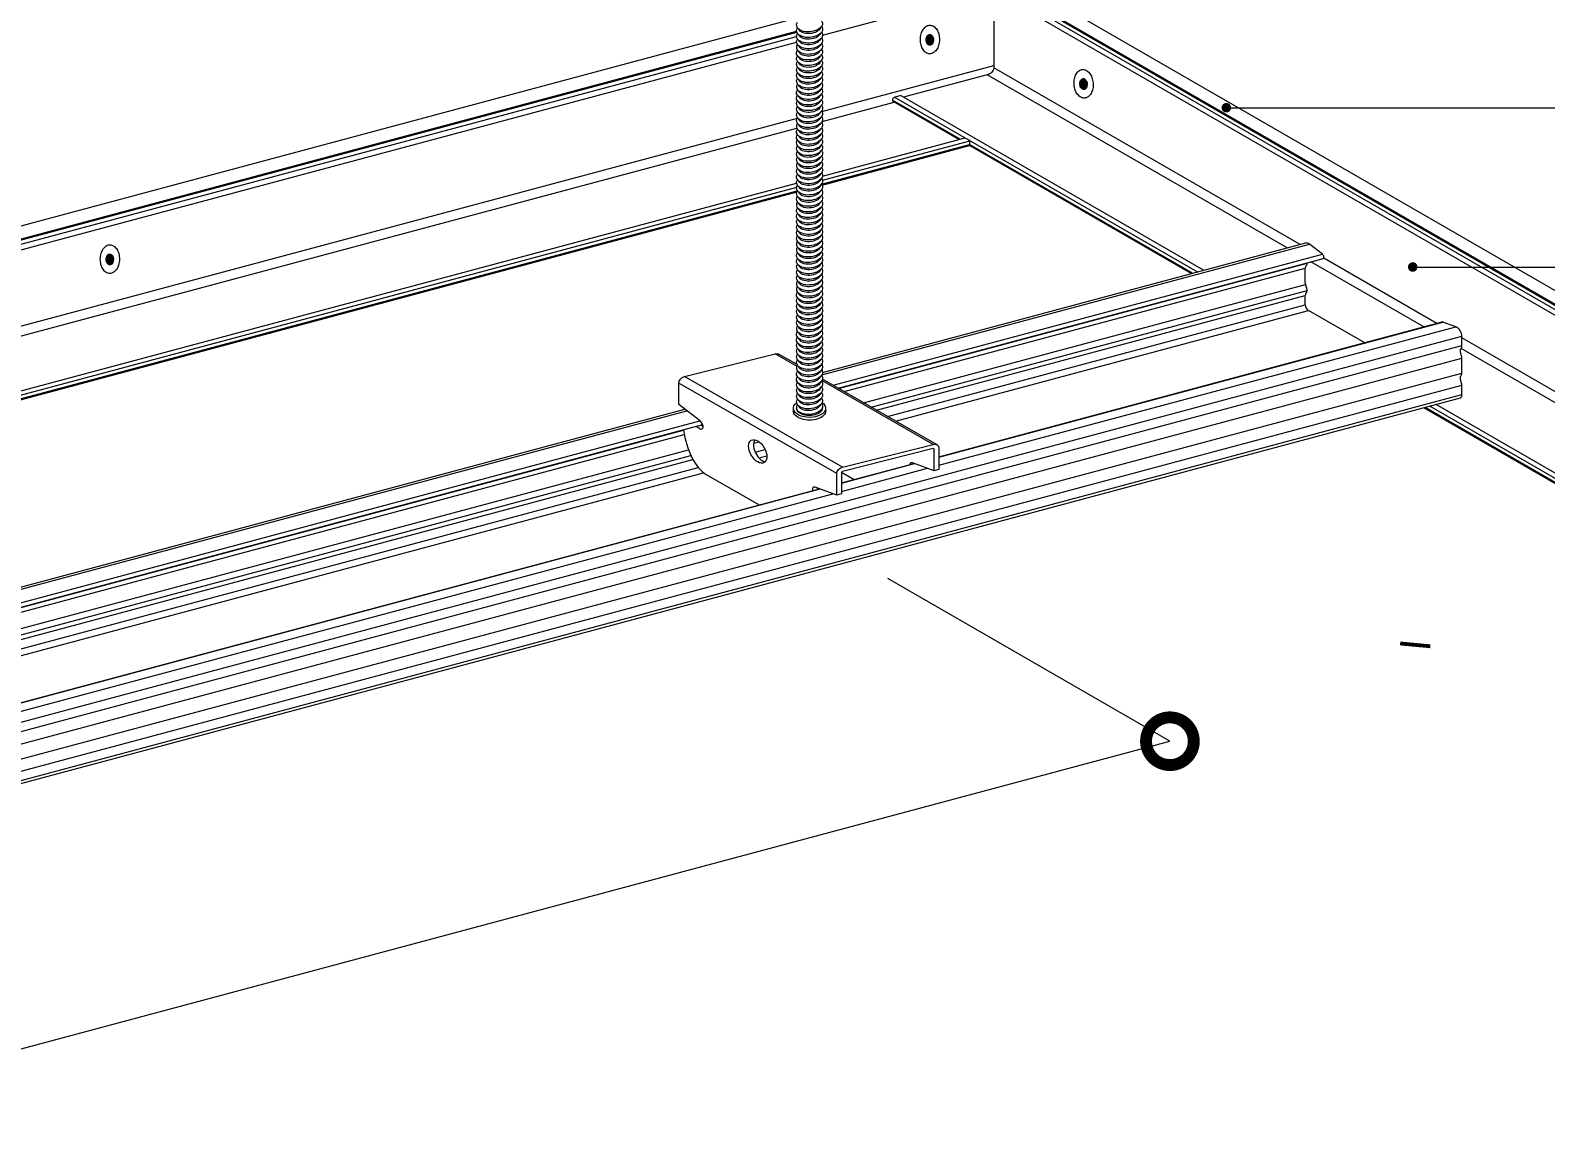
# Model space of a CAD drawing. Header units: millimetres. Extents: x 3383 to 4292, y 1469 to 1637.
# Drawn here: x 3481.5717 to 3481.7305, y 1569.2118 to 1569.326 of the extents above; entities that cross this region are included whole.
import ezdxf

# ---------------------------------------------------------------- set-up
doc = ezdxf.new("R2010")
doc.units = ezdxf.units.MM
doc.header["$LTSCALE"] = 0.0035
doc.layers.get('0').update_dxf_attribs({"lineweight": 5})
doc.layers.get('DEFPOINTS').update_dxf_attribs({"lineweight": 5})
doc.layers.add('AT_texto', color=7, linetype='Continuous', lineweight=5)
doc.styles.get("Standard").update_dxf_attribs({"font": 'LUCON.TTF'})
doc.styles.add('STYLE2', font='ARIAL.TTF')
doc.dimstyles.get("Standard").update_dxf_attribs({"dimtxt": 0.18, "dimasz": 0.18, "dimexe": 0.18, "dimexo": 0.0625, "dimgap": 0.09, "dimtad": 0, "dimtih": 1, "dimtoh": 1, "dimzin": 0, "dimdsep": 46, "dimtxsty": 'Standard', "dimcen": 0.09, "dimadec": 0, "dimazin": 0, "dimtfac": 1, "dimtofl": 0, "dimtmove": 0, "dimatfit": 3, "dimfxl": 0, "dimtolj": 1, "dimtzin": 0, "dimarcsym": 0})

# ---------------------------------------------------------------- blocks, each defined once
blk = doc.blocks.new('PP')
at = {"const_width": 0.5, "flags": 128}
blk.add_lwpolyline([(-0.25, -0.25, 1), (0.25, -0.25, 1)], format="xyb", close=True, dxfattribs=at)
blk = doc.blocks.new('_DOTSMALL')
at = {"color": 0, "linetype": 'ByBlock', "const_width": 0.5}
blk.add_lwpolyline([(-0.0625, 0, 1), (0.0625, 0, 1)], format="xyb", close=True, dxfattribs=at)
blk = doc.blocks.new('*D63')
at = {"color": 1, "lineweight": -2}
blk.add_line((1746.83, 431.67), (1939.24, 483.23), dxfattribs=at)
at = {"layer": 'DEFPOINTS', "color": 0}
for p in [(1898.1, 524.38, 7.39), (1939.24, 483.23), (1705.68, 472.82, 14.78)]:
    blk.add_point(p, dxfattribs=at)
at = {"color": 1, "lineweight": -2, "xscale": 10, "yscale": 10, "zscale": 10}
for p, rotation in [((1939.24, 483.23), 15.00000000000122), ((1746.83, 431.67), 195.0000000000012)]:
    blk.add_blockref('_DOTSMALL', p, dxfattribs=dict(at, rotation=rotation))
at = {"color": 1, "insert": (1808.73, 455.27), "char_height": 4.5, "attachment_point": 5, "rotation": 15, "style": 'STYLE2'}
blk.add_mtext('\\A1;A', dxfattribs=at)
blk = doc.blocks.new('PÑ')
dim = blk.add_linear_dim(base=(1939.24, 483.23, 11.87), p1=(1705.68, 472.82, 26.65), p2=(1898.1, 524.38, 19.26), angle=15, text='A', dimstyle='Standard', override={"dimtxt": 4.5, "dimasz": 10, "dimexo": 2, "dimgap": 3, "dimtad": 1, "dimtih": 0, "dimtoh": 0, "dimdec": 0, "dimtxsty": 'STYLE2', "dimblk1": 'DOTSMALL', "dimblk2": 'DOTSMALL', "dimsah": 1, "dimse1": 1, "dimse2": 1, "dimclrd": 1, "dimclre": 1, "dimclrt": 1, "dimtmove": 2})
dim.commit()
dim.dimension.update_dxf_attribs({"geometry": '*D63', "text_midpoint": (1808.73, 455.27, 11.87), "dimtype": 161})
blk = doc.blocks.new('A$C58E46017')
h = blk.add_hatch()
h.set_pattern_fill('ANSI31', color=1, scale=0.2, angle=79.308, style=0)
h.set_pattern_definition([(124.3080304, (-560.07756, -1838.28056), (-0.0206504826, -0.01409104566), [])])
h.paths.add_polyline_path([(380.31, 300.5, 0.107118), (380.18, 300.63, 0.258156), (379.99, 300.68, 0.149443), (379.77, 300.51, 0.079812), (379.69, 300.33, 0.067459), (379.66, 300.11, 0.067459), (379.68, 299.88, 0.079812), (379.76, 299.7, 0.107118), (379.89, 299.57, 0.139889), (380.03, 299.53, 0.139889), (380.17, 299.57, 0.107118), (380.3, 299.69, 0.079812), (380.39, 299.87, 0.135535), (380.39, 300.32, 0.079812)])
h = blk.add_hatch()
h.set_pattern_fill('ANSI31', color=1, scale=0.2, angle=84.4974, style=0)
h.set_pattern_definition([(129.4973553, (-346.706583, -1919.18338), (-0.0192913486, -0.01590106505), [])])
h.paths.add_polyline_path([(396.53, 295.49, 0.067459), (396.48, 295.72, 0.079812), (396.38, 295.89, 0.107118), (396.24, 296.01, 0.139889), (396.1, 296.04, 0.162676), (395.98, 295.99, 0.107118), (395.84, 295.85, 0.079812), (395.78, 295.66, 0.067459), (395.77, 295.43, 0.067459), (395.81, 295.21, 0.079812), (395.91, 295.04, 0.107118), (396.05, 294.92, 0.139889), (396.19, 294.89, 0.139889), (396.32, 294.94, 0.107118), (396.45, 295.08, 0.079812), (396.51, 295.26, 0.067459)])
h = blk.add_hatch()
h.set_pattern_fill('ANSI31', color=1, scale=0.2, angle=79.308, style=0)
h.set_pattern_definition([(124.3080304, (-645.996384, -1861.30244), (-0.0206504826, -0.01409104566), [])])
h.paths.add_polyline_path([(294.39, 277.48, 0.107118), (294.26, 277.61, 0.258156), (294.07, 277.66, 0.149443), (293.85, 277.49, 0.079812), (293.77, 277.31, 0.067459), (293.74, 277.08, 0.067459), (293.77, 276.86, 0.079812), (293.84, 276.68, 0.107118), (293.98, 276.55, 0.139889), (294.11, 276.51, 0.139889), (294.25, 276.54, 0.107118), (294.38, 276.67, 0.079812), (294.47, 276.85, 0.135535), (294.47, 277.3, 0.079812)])
for p, q in [((176.37, 251.56), (366.11, 302.4)), ((176.38, 250.19), (366.09, 301.02))]:
    blk.add_line(p, q)
at = {"color": 1, "extrusion": (-0.707107, -0.40558, 0.579228)}
for p, q in [((421.17, 277.63, 5.49), (419.82, 278.68, 4.57)), ((419.38, 274.6, 1.17), (419.38, 276.17, 2.27)), ((419.38, 272.34, -0.42), (419.38, 273.3, 0.26)), ((425.61, 268.35, 4.4), (419.73, 271.72, -0.42)), ((435.15, 270.02, 17.22), (433.81, 270.52, 15.93)), ((435.8, 268.05, 16.63), (435.8, 269.03, 17.31)), ((435.8, 265.18, 14.62), (435.8, 266.75, 15.72)), ((435.8, 262.92, 13.03), (435.8, 263.89, 13.71)), ((356, 260.12, 7.19), (353.74, 261.88, 5.67)), ((355.64, 259.58, 6.37), (355.88, 259.39, 6.53)), ((356.13, 259.71, 6.19), (356.29, 259.58, 6.3)), ((380.49, 254.93, 23.2), (378.23, 255.76, 21.03)), ((370.29, 252.39, 19.22), (368.03, 253.22, 17.05))]:
    blk.add_line(p, q, dxfattribs=at)
at = {"color": 1, "extrusion": (-0.399603, 0.525791, -0.750907)}
for p, q in [((354.34, 264.81, 7.4), (363.84, 267.18, 4.01)), ((353.74, 261.88, 5.67), (353.74, 264.12, 7.24)), ((365.75, 261.2, 29.79), (365.75, 261.5, 30)), ((369.13, 261.2, 29.79), (369.13, 261.5, 30)), ((370.89, 255.32, 20.95), (380.38, 257.69, 17.56)), ((380.38, 257.25, 17.25), (370.89, 254.87, 20.64)), ((380.98, 257.3, 24.6), (380.98, 255.05, 23.03)), ((380.49, 254.93, 23.2), (380.49, 257.18, 24.78)), ((370.29, 252.39, 19.22), (370.29, 254.63, 20.79)), ((370.78, 254.76, 20.62), (370.78, 252.51, 19.04)), ((380.98, 255.05, 23.03), (380.49, 254.93, 23.2)), ((370.78, 252.51, 19.04), (370.29, 252.39, 19.22))]:
    blk.add_line(p, q, dxfattribs=at)
at = {"color": 1, "extrusion": (1.38778e-15, 0.819152, -0.573576)}
for p, q in [((366.13, 265.87, 29.24), (363.84, 267.18, 31.12)), ((366.13, 266.06, 36.95), (364.26, 267.13, 38.49)), ((370.29, 254.63, 20.79), (353.74, 264.12, 34.35)), ((370.89, 255.32, 20.95), (354.34, 264.81, 34.51)), ((380.38, 257.69, 17.56), (368.72, 264.38, 27.12)), ((380.81, 257.64, 24.93), (368.79, 264.53, 34.78))]:
    blk.add_line(p, q, dxfattribs=at)
at = {"color": 1}
blk.add_line((405.2, 226.58, 19.26), (375.64, 243.65, 19.26), dxfattribs=at)
for points in [[(583, 194.47), (386.57, 307.88)], [(583, 193.07), (386.94, 306.26)], [(411.15, 292.99), (575.32, 292.99)], [(430.63, 276.29), (575.32, 276.29)]]:
    blk.add_lwpolyline(points)
for points, elevation in [([(368.8, 300.6), (386.5, 305.34)], 6.08), ([(583, 192.49), (386.5, 305.94)], 5.47), ([(583, 191.89), (386.5, 305.34)], 5.89), ([(583, 192.92), (386.75, 306.23)], 5.41), ([(583, 193.01), (386.92, 306.21)], 5.52), ([(176.35, 250.07), (366.11, 300.91)], 6.38), ([(176.39, 249.64), (366.08, 300.47)], 6.49), ([(176.39, 249.04), (366.08, 299.87)], 6.08), ([(368.74, 292.6), (386.75, 297.42)], 0.21), ([(418.83, 278.66), (386.75, 297.18)], 11.75), ([(417.47, 278.29), (386.05, 296.44)], 11.87), ([(383.22, 289.68), (376.12, 293.78)], 8.07), ([(408.07, 275.77), (376.37, 294.07)], 8.01), ([(408.73, 275.95), (377.03, 294.25)], 8.26), ([(368.75, 291.56), (376.3, 293.58)], 0.16), ([(383.1, 289.65), (376.21, 293.64)], 8.22), ([(176.33, 241.04), (366.18, 291.91)], 0.21), ([(176.34, 240.01), (366.12, 290.86)], 0.16), ([(368.71, 284.98), (384.19, 289.12)], 6.56), ([(368.76, 284.88), (384.21, 289.02)], 6.4), ([(368.79, 285.39), (384.25, 289.53)], 6.56), ([(368.8, 285.82), (383.74, 289.82)], 6.14), ([(407.56, 275.63), (384.19, 289.12)], 8.07), ([(407.44, 275.6), (384.21, 289.02)], 8.22), ([(176.3, 233.42), (366.16, 284.29)], 6.56), ([(176.38, 234.26), (366.09, 285.09)], 6.14), ([(176.38, 233.83), (366.1, 284.67)], 6.56), ([(176.35, 233.32), (366.14, 284.18)], 6.4), ([(368.74, 264.99), (419.82, 278.68)], 4.57), ([(368.8, 265.25), (419.44, 278.82)], 4.11), ([(369.9, 263.9), (421.17, 277.63)], 5.49), ([(370.45, 263.58), (421.28, 277.19)], 5.3), ([(370.49, 263.56), (419.57, 276.71)], 2.88), ([(431.81, 270.01), (419.98, 276.85)], 11.87), ([(433.17, 270.38), (421.31, 277.22)], 11.75), ([(371.06, 263.23), (419.38, 276.17)], 2.27), ([(373.11, 262.05), (419.39, 274.46)], 1.09), ([(373.89, 261.6), (419.57, 273.84)], 0.87), ([(374.47, 261.27), (419.38, 273.3)], 0.26), ([(375.62, 260.61), (419.38, 272.34)], -0.42), ([(376.46, 260.13), (419.73, 271.72)], -0.42), ([(380.98, 256.39), (433.73, 270.53)], 15.83), ([(380.98, 256.37), (433.81, 270.52)], 15.93), ([(380.98, 255.51), (435.15, 270.02)], 17.22), ([(158.33, 194.68), (435.8, 269.03)], 17.31), ([(510.25, 225.88), (435.8, 268.86)], 11.75), ([(158.33, 193.7), (435.8, 268.05)], 16.63), ([(158.33, 192.41), (435.8, 266.75)], 15.72), ([(510.25, 224.73), (435.72, 267.76)], 11.87), ([(158.33, 190.83), (435.8, 265.18)], 14.62), ([(158.33, 189.54), (435.8, 263.89)], 13.71), ([(158.17, 188.21), (435.64, 262.56)], 12.59), ([(158.33, 188.57), (435.8, 262.92)], 13.03), ([(176.32, 213.44), (354.6, 261.21)], 4.57), ([(176.39, 213.69), (354.38, 261.38)], 4.11), ([(510.61, 216.04), (431.81, 261.53)], 8.22), ([(510.65, 216.11), (431.93, 261.56)], 8.07), ([(510.6, 216.58), (432.44, 261.7)], 8.01), ([(510.59, 217.14), (433.1, 261.88)], 8.26), ([(177.48, 212.34), (355.95, 260.16)], 5.49), ([(178.04, 212.02), (356.25, 259.77)], 5.3), ([(178.07, 212), (354.24, 259.2)], 2.88), ([(178.65, 211.67), (354.31, 258.74)], 2.27), ([(361.57, 257.82), (362.16, 257.97)], 0.26), ([(180.7, 210.5), (354.75, 257.13)], 1.09), ([(181.48, 210.05), (355, 256.54)], 0.87), ([(182.06, 209.72), (355.22, 256.11)], 0.26), ([(361.73, 256.89), (362.79, 257.17)], -0.42), ([(362.13, 256.29), (362.97, 256.51)], -0.42), ([(370.78, 253.66), (378.39, 255.7)], 15.83), ([(370.78, 253.63), (378.44, 255.68)], 15.93), ([(183.21, 209.05), (355.76, 255.29)], -0.42), ([(184.05, 208.57), (356.32, 254.73)], -0.42), ([(370.78, 252.77), (379.79, 255.19)], 17.22), ([(370.78, 252.77), (379.79, 255.19)], 17.22), ([(370.78, 252.77), (379.79, 255.19)], 17.22), ([(188.57, 204.84), (368.5, 253.05)], 15.83), ([(188.57, 204.81), (368.54, 253.03)], 15.93), ([(188.57, 203.95), (369.89, 252.53)], 17.22)]:
    blk.add_lwpolyline(points, dxfattribs=dict(at, elevation=elevation))
at = {"color": 1, "extrusion": (-0.422618, 0.519837, 0.742404), "elevation": -0.24}
for points in [[(-492.62, 9.42), (-487.56, 17.8, -0.441731), (-486.54, 17.98), (-478.28, 12.99)], [(-478.17, 12.6), (-478.17, 12.6), (-477.55, 12.23, 0.688372), (-477.14, 12.55, 0.688372)]]:
    blk.add_lwpolyline(points, format="xyb", dxfattribs=at)
at = {"color": 1}
for points in [[(379.05, 300.15, -0.067459), (379.14, 300.74, -0.079812), (379.36, 301.2, -0.107118), (379.73, 301.56, -0.162676), (380.07, 301.63, -0.139889), (380.43, 301.53, -0.107118), (380.77, 301.18, -0.079812), (380.98, 300.72, -0.067459), (381.05, 300.12, -0.067459), (380.96, 299.52, -0.079812), (380.74, 299.06, -0.107118), (380.39, 298.73, -0.139889), (380.03, 298.63, -0.139889), (379.67, 298.74, -0.107118), (379.33, 299.08, -0.079812), (379.12, 299.55, -0.067459)], [(379.66, 300.11, -0.067459), (379.69, 300.33, -0.079812), (379.77, 300.51, -0.107118), (379.92, 300.64, -0.162676), (380.05, 300.67, -0.139889), (380.18, 300.63, -0.107118), (380.31, 300.5, -0.079812), (380.39, 300.32, -0.067459), (380.42, 300.1, -0.067459), (380.39, 299.87, -0.079812), (380.3, 299.69, -0.107118), (380.17, 299.57, -0.139889), (380.03, 299.53, -0.139889), (379.89, 299.57, -0.107118), (379.76, 299.7, -0.079812), (379.68, 299.88, -0.067459)], [(395.16, 295.42, -0.067459), (395.19, 296.02, -0.079812), (395.37, 296.5, -0.107118), (395.71, 296.89, -0.162676), (396.04, 296.99, -0.139889), (396.4, 296.92, -0.107118), (396.78, 296.61, -0.079812), (397.02, 296.16, -0.067459), (397.15, 295.58, -0.067459), (397.12, 294.97, -0.079812), (396.94, 294.49, -0.107118), (396.62, 294.13, -0.139889), (396.27, 294, -0.139889), (395.9, 294.08, -0.107118), (395.53, 294.38, -0.079812), (395.28, 294.83, -0.067459)], [(395.77, 295.43, -0.067459), (395.78, 295.66, -0.079812), (395.84, 295.85, -0.107118), (395.98, 295.99, -0.162676), (396.1, 296.04, -0.139889), (396.24, 296.01, -0.107118), (396.38, 295.89, -0.079812), (396.48, 295.72, -0.067459), (396.53, 295.49, -0.067459), (396.51, 295.26, -0.079812), (396.45, 295.08, -0.107118), (396.32, 294.94, -0.139889), (396.19, 294.89, -0.139889), (396.05, 294.92, -0.107118), (395.91, 295.04, -0.079812), (395.81, 295.21, -0.067459)], [(293.13, 277.12, -0.067459), (293.22, 277.72, -0.079812), (293.44, 278.18, -0.107118), (293.81, 278.54, -0.162676), (294.15, 278.61, -0.139889), (294.51, 278.5, -0.107118), (294.85, 278.16, -0.079812), (295.06, 277.7, -0.067459), (295.13, 277.1, -0.067459), (295.04, 276.5, -0.079812), (294.82, 276.04, -0.107118), (294.47, 275.71, -0.139889), (294.11, 275.61, -0.139889), (293.75, 275.72, -0.107118), (293.41, 276.06, -0.079812), (293.2, 276.53, -0.067459)], [(293.74, 277.08, -0.067459), (293.77, 277.31, -0.079812), (293.85, 277.49, -0.107118), (294, 277.62, -0.162676), (294.13, 277.65, -0.139889), (294.26, 277.61, -0.107118), (294.39, 277.48, -0.079812), (294.47, 277.3, -0.067459), (294.5, 277.07, -0.067459), (294.47, 276.85, -0.079812), (294.38, 276.67, -0.107118), (294.25, 276.54, -0.139889), (294.11, 276.51, -0.139889), (293.98, 276.55, -0.107118), (293.84, 276.68, -0.079812), (293.77, 276.86, -0.067459)]]:
    blk.add_lwpolyline(points, format="xyb", close=True, dxfattribs=at)
at = {"color": 1, "extrusion": (-0.707107, -0.40558, 0.579228), "flags": 128}
for points, elevation in [([(-43.37, 255.81), (-37.84, 261.39)], -353.06), ([(-36.53, 268.92), (-35.2, 270.26)], -359)]:
    blk.add_lwpolyline(points, dxfattribs=dict(at, elevation=elevation))
at = {"const_width": 0.4, "flags": 128}
blk.add_lwpolyline([(432.49, 236.53), (429.32, 236.83)], dxfattribs=at)
at = {"color": 1, "extrusion": (-0.707107, -0.40558, 0.579228)}
blk.add_circle((-42.78, 265.99, -353.06), 1.35, dxfattribs=at)
at = {"color": 1, "extrusion": (-0.071394, 0.816035, -0.573576)}
for centre, radius, start, end in [((-392.34, 179.39, 202.23), 1.36, 160.7469, 24.9987), ((-392.29, 179.05, 201.75), 1.36, 160.7469, 24.9987), ((-392.24, 178.71, 201.27), 1.36, 160.7469, 24.9987), ((-392.19, 178.38, 200.79), 1.36, 160.7469, 24.9987), ((-392.32, 179.05, 202.11), 1.16, 194.5751, 351.1704), ((-392.26, 178.71, 201.63), 1.16, 194.5751, 351.1704), ((-392.21, 178.38, 201.15), 1.16, 194.5751, 351.1704), ((-392.14, 178.04, 200.31), 1.36, 160.7469, 24.9987), ((-392.08, 177.7, 199.83), 1.36, 160.7469, 24.9987), ((-392.03, 177.37, 199.35), 1.36, 160.7469, 24.9987), ((-392.16, 178.04, 200.67), 1.16, 194.5751, 351.1704), ((-392.11, 177.7, 200.19), 1.16, 194.5751, 351.1704), ((-391.98, 177.03, 198.87), 1.36, 160.7469, 24.9987), ((-391.93, 176.69, 198.38), 1.36, 160.7469, 24.9987), ((-392.06, 177.36, 199.71), 1.16, 194.5751, 351.1704), ((-392.01, 177.03, 199.22), 1.16, 194.5751, 351.1704), ((-391.96, 176.69, 198.74), 1.16, 194.5751, 351.1704), ((-391.88, 176.35, 197.9), 1.36, 160.7469, 24.9987), ((-391.83, 176.02, 197.42), 1.36, 160.7469, 24.9987), ((-391.78, 175.68, 196.94), 1.36, 160.7469, 24.9987), ((-391.9, 176.35, 198.26), 1.16, 194.5751, 351.1704), ((-391.85, 176.02, 197.78), 1.16, 194.5751, 351.1704), ((-391.8, 175.68, 197.3), 1.16, 194.5751, 351.1704), ((-391.72, 175.34, 196.46), 1.36, 160.7469, 24.9987), ((-391.67, 175.01, 195.98), 1.36, 160.7469, 24.9987), ((-391.62, 174.67, 195.5), 1.36, 160.7469, 24.9987), ((-391.75, 175.34, 196.82), 1.16, 194.5751, 351.1704), ((-391.7, 175.01, 196.34), 1.16, 194.5751, 351.1704), ((-391.57, 174.33, 195.01), 1.36, 160.7469, 24.9987), ((-391.52, 174, 194.53), 1.36, 160.7469, 24.9987), ((-391.65, 174.67, 195.86), 1.16, 194.5751, 351.1704), ((-391.6, 174.33, 195.37), 1.16, 194.5751, 351.1704), ((-391.54, 173.99, 194.89), 1.16, 194.5751, 351.1704), ((-391.47, 173.66, 194.05), 1.36, 160.7469, 24.9987), ((-391.42, 173.32, 193.57), 1.36, 160.7469, 24.9987), ((-391.36, 172.98, 193.09), 1.36, 160.7469, 24.9987), ((-391.49, 173.66, 194.41), 1.16, 194.5751, 351.1704), ((-391.44, 173.32, 193.93), 1.16, 194.5751, 351.1704), ((-391.39, 172.98, 193.45), 1.16, 194.5751, 351.1704), ((-391.31, 172.65, 192.61), 1.36, 160.7469, 24.9987), ((-391.26, 172.31, 192.13), 1.36, 160.7469, 24.9987), ((-391.21, 171.97, 191.65), 1.36, 160.7469, 24.9987), ((-391.34, 172.65, 192.97), 1.16, 194.5751, 351.1704), ((-391.29, 172.31, 192.49), 1.16, 194.5751, 351.1704), ((-391.16, 171.64, 191.16), 1.36, 160.7469, 24.9987), ((-391.11, 171.3, 190.68), 1.36, 160.7469, 24.9987), ((-391.24, 171.97, 192), 1.16, 194.5751, 351.1704), ((-391.18, 171.64, 191.52), 1.16, 194.5751, 351.1704), ((-391.13, 171.3, 191.04), 1.16, 194.5751, 351.1704), ((-391.06, 170.96, 190.2), 1.36, 160.7469, 24.9987), ((-391, 170.62, 189.72), 1.36, 160.7469, 24.9987), ((-390.95, 170.29, 189.24), 1.36, 160.7469, 24.9987), ((-391.08, 170.96, 190.56), 1.16, 194.5751, 351.1704), ((-391.03, 170.62, 190.08), 1.16, 194.5751, 351.1704), ((-390.98, 170.29, 189.6), 1.16, 194.5751, 351.1704), ((-390.9, 169.95, 188.76), 1.36, 160.7469, 24.9987), ((-390.85, 169.61, 188.28), 1.36, 160.7469, 24.9987), ((-390.8, 169.28, 187.8), 1.36, 160.7469, 24.9987), ((-390.93, 169.95, 189.12), 1.16, 194.5751, 351.1704), ((-390.88, 169.61, 188.64), 1.16, 194.5751, 351.1704), ((-390.82, 169.28, 188.15), 1.16, 194.5751, 351.1704), ((-390.75, 168.94, 187.31), 1.36, 160.7469, 24.9987), ((-390.7, 168.6, 186.83), 1.36, 160.7469, 24.9987), ((-390.64, 168.27, 186.35), 1.36, 160.7469, 24.9987), ((-390.77, 168.94, 187.67), 1.16, 194.5751, 351.1704), ((-390.72, 168.6, 187.19), 1.16, 194.5751, 351.1704), ((-390.59, 167.93, 185.87), 1.36, 160.7469, 24.9987), ((-390.54, 167.59, 185.39), 1.36, 160.7469, 24.9987), ((-390.67, 168.27, 186.71), 1.16, 194.5751, 351.1704), ((-390.62, 167.93, 186.23), 1.16, 194.5751, 351.1704), ((-390.57, 167.59, 185.75), 1.16, 194.5751, 351.1704), ((-390.49, 167.25, 184.91), 1.36, 160.7469, 24.9987), ((-390.44, 166.92, 184.43), 1.36, 160.7469, 24.9987), ((-390.39, 166.58, 183.94), 1.36, 160.7469, 24.9987), ((-390.52, 167.25, 185.27), 1.16, 194.5751, 351.1704), ((-390.47, 166.92, 184.79), 1.16, 194.5751, 351.1704), ((-390.41, 166.58, 184.3), 1.16, 194.5751, 351.1704), ((-390.34, 166.24, 183.46), 1.36, 160.7469, 24.9987), ((-390.29, 165.91, 182.98), 1.36, 160.7469, 24.9987), ((-390.23, 165.57, 182.5), 1.36, 160.7469, 24.9987), ((-390.36, 166.24, 183.82), 1.16, 194.5751, 351.1704), ((-390.31, 165.91, 183.34), 1.16, 194.5751, 351.1704), ((-390.18, 165.23, 182.02), 1.36, 160.7469, 24.9987), ((-390.13, 164.9, 181.54), 1.36, 160.7469, 24.9987), ((-390.26, 165.57, 182.86), 1.16, 194.5751, 351.1704), ((-390.21, 165.23, 182.38), 1.16, 194.5751, 351.1704), ((-390.16, 164.9, 181.9), 1.16, 194.5751, 351.1704), ((-390.08, 164.56, 181.06), 1.36, 160.7469, 24.9987), ((-390.03, 164.22, 180.58), 1.36, 160.7469, 24.9987), ((-389.98, 163.88, 180.09), 1.36, 160.7469, 24.9987), ((-390.11, 164.56, 181.42), 1.16, 194.5751, 351.1704), ((-390.05, 164.22, 180.93), 1.16, 194.5751, 351.1704), ((-390, 163.88, 180.45), 1.16, 194.5751, 351.1704), ((-389.93, 163.55, 179.61), 1.36, 160.7469, 24.9987), ((-389.87, 163.21, 179.13), 1.36, 160.7469, 24.9987), ((-389.82, 162.87, 178.65), 1.36, 160.7469, 24.9987), ((-389.95, 163.55, 179.97), 1.16, 194.5751, 351.1704), ((-389.9, 163.21, 179.49), 1.16, 194.5751, 351.1704), ((-389.77, 162.54, 178.17), 1.36, 160.7469, 24.9987), ((-389.72, 162.2, 177.69), 1.36, 160.7469, 24.9987), ((-389.85, 162.87, 179.01), 1.16, 194.5751, 351.1704), ((-389.8, 162.54, 178.53), 1.16, 194.5751, 351.1704), ((-389.75, 162.2, 178.05), 1.16, 194.5751, 351.1704), ((-389.67, 161.86, 177.21), 1.36, 160.7469, 24.9987), ((-389.62, 161.53, 176.73), 1.36, 160.7469, 24.9987), ((-389.57, 161.19, 176.24), 1.36, 160.7469, 24.9987), ((-389.69, 161.86, 177.57), 1.16, 194.5751, 351.1704), ((-389.64, 161.53, 177.08), 1.16, 194.5751, 351.1704), ((-389.59, 161.19, 176.6), 1.16, 194.5751, 351.1704), ((-389.51, 160.85, 175.76), 1.36, 160.7469, 24.9987), ((-389.46, 160.51, 175.28), 1.36, 160.7469, 24.9987), ((-389.41, 160.18, 174.8), 1.36, 160.7469, 24.9987), ((-389.54, 160.85, 176.12), 1.16, 194.5751, 351.1704), ((-389.49, 160.51, 175.64), 1.16, 194.5751, 351.1704), ((-389.36, 159.84, 174.32), 1.36, 160.7469, 24.9987), ((-389.31, 159.5, 173.84), 1.36, 160.7469, 24.9987), ((-389.44, 160.18, 175.16), 1.16, 194.5751, 351.1704), ((-389.39, 159.84, 174.68), 1.16, 194.5751, 351.1704), ((-389.33, 159.5, 174.2), 1.16, 194.5751, 351.1704), ((-389.26, 159.17, 173.36), 1.36, 160.7469, 24.9987), ((-389.21, 158.83, 172.88), 1.36, 160.7469, 24.9987), ((-389.15, 158.49, 172.39), 1.36, 160.7469, 24.9987), ((-389.28, 159.17, 173.72), 1.16, 194.5751, 351.1704), ((-389.23, 158.83, 173.23), 1.16, 194.5751, 351.1704), ((-389.18, 158.49, 172.75), 1.16, 194.5751, 351.1704), ((-389.1, 158.16, 171.91), 1.36, 160.7469, 24.9987), ((-389.05, 157.82, 171.43), 1.36, 160.7469, 24.9987), ((-389, 157.48, 170.95), 1.36, 160.7469, 24.9987), ((-389.13, 158.16, 172.27), 1.16, 194.5751, 351.1704), ((-389.08, 157.82, 171.79), 1.16, 194.5751, 351.1704), ((-389.03, 157.48, 171.31), 1.16, 194.5751, 351.1704), ((-388.95, 157.14, 170.47), 1.36, 160.7469, 24.9987), ((-388.9, 156.47, 170.22), 1.36, 160.7469, 24.9987), ((-388.85, 155.79, 169.98), 1.36, 160.7469, 24.9987), ((-388.97, 157.14, 170.83), 1.16, 194.5751, 351.1704), ((-388.92, 156.81, 170.35), 1.16, 194.5751, 351.1704), ((-388.87, 156.13, 170.1), 1.16, 194.5751, 351.1704)]:
    blk.add_arc(centre, radius, start, end, dxfattribs=at)
at = {"color": 1}
blk.add_arc((385.09, 289.21, 6.4), 0.901, 159.1037, 192.1396, dxfattribs=at)
at = {"color": 1, "extrusion": (-0.707107, -0.40558, 0.579228)}
for centre, radius, start, end in [((-32.41, 294.35, -407.24), 0.775, 125.2809, 175.2809), ((-30.55, 292.51, -407.24), 0.5, 186.9381, 225.2809), ((-31.82, 292.35, -407.24), 0.775, 6.9381, 47.7893), ((-31.12, 295.88, -407.24), 0.275, 342.5526, 125.2809), ((-29.19, 291.16, -407.24), 0.5, 225.2809, 263.6236), ((-28.07, 290.04, -407.24), 0.5, 186.9381, 225.2809), ((-29.33, 289.89, -407.24), 0.775, 6.9381, 83.6236), ((-27.23, 289.21, -407.24), 0.5, 225.2809, 315.2809), ((-18.6, 308.75, -407.24), 0.275, 145.2809, 171.571), ((-17.08, 310.06, -407.24), 0.775, 45.2809, 145.2809), ((-14.97, 309.37, -407.24), 0.5, 186.9381, 263.6236), ((-16.23, 309.22, -407.24), 0.775, 6.9381, 45.2809), ((-15.11, 308.1, -407.24), 0.775, 45.2809, 83.6236), ((-13.75, 306.75, -407.24), 0.775, 6.9381, 45.2809), ((-12.48, 306.91, -407.24), 0.5, 186.9381, 263.6236), ((-12.62, 305.64, -407.24), 0.775, 45.2809, 83.6236), ((-11.78, 304.81, -407.24), 0.775, 0.2809, 45.2809), ((-48.23, 259.29, -353.06), 0.495, 305.2809, 125.2809), ((-42.64, 266.13, -353.57), 1.35, 189.2417, 332.1423), ((-33.26, 280.61, -359), 0.495, 145.2809, 217.5138), ((-36.13, 271.51, -353.06), 0.495, 145.2809, 246.5686), ((-35.99, 271.65, -353.57), 0.495, 220.4842, 245.5178)]:
    blk.add_arc(centre, radius, start, end, dxfattribs=at)
at = {"color": 1, "extrusion": (-0.399603, 0.525791, -0.750907)}
for centre, radius, start, end in [((-451.02, 1.54, -13.65), 0.652, 119.7131, 164.7131), ((-442.02, 1.63, -7.92), 0.652, 29.7131, 119.7131), ((-458.45, -2.7, -35.43), 0.652, 119.7131, 209.7131), ((-458.45, -2.7, -35.43), 0.113, 119.7131, 209.7131), ((-449.45, -2.61, -29.7), 0.652, 29.7131, 119.7131), ((-449.45, -2.61, -29.7), 0.112, 29.7131, 119.7131)]:
    blk.add_arc(centre, radius, start, end, dxfattribs=at)
at = {"color": 1, "extrusion": (1.55431e-15, 0.819152, -0.573576)}
for centre, radius, start, end in [((-367.44, 174.55, 197), 1.69, 141.3915, 36.6757), ((-367.44, 174.21, 196.88), 1.69, 179.6066, 0.3934), ((-367.44, 174.55, 197), 1.35, 173.874, 0)]:
    blk.add_arc(centre, radius, start, end, dxfattribs=at)
at = {"color": 1, "extrusion": (-0.707107, -0.40558, 0.579228)}
blk.add_ellipse((356.61, 258.96, 7.12), major_axis=(0, -4.42, -3.1), ratio=0.641917, start_param=4.967345, end_param=6.283185, dxfattribs=at)
for name, p in [('PP', (411.11, 293.24)), ('PP', (430.64, 276.54)), ('PÑ', (-1534.04, -256.65))]:
    blk.add_blockref(name, p)

msp = doc.modelspace()

# ---------------------------------------------------------------- block references
at = {"layer": 'AT_texto', "xscale": 0.001, "yscale": 0.001, "zscale": 0.001}
msp.add_blockref('A$C58E46017', (3481.28588, 1569.02492), dxfattribs=at)

doc.saveas('drawing.dxf')
